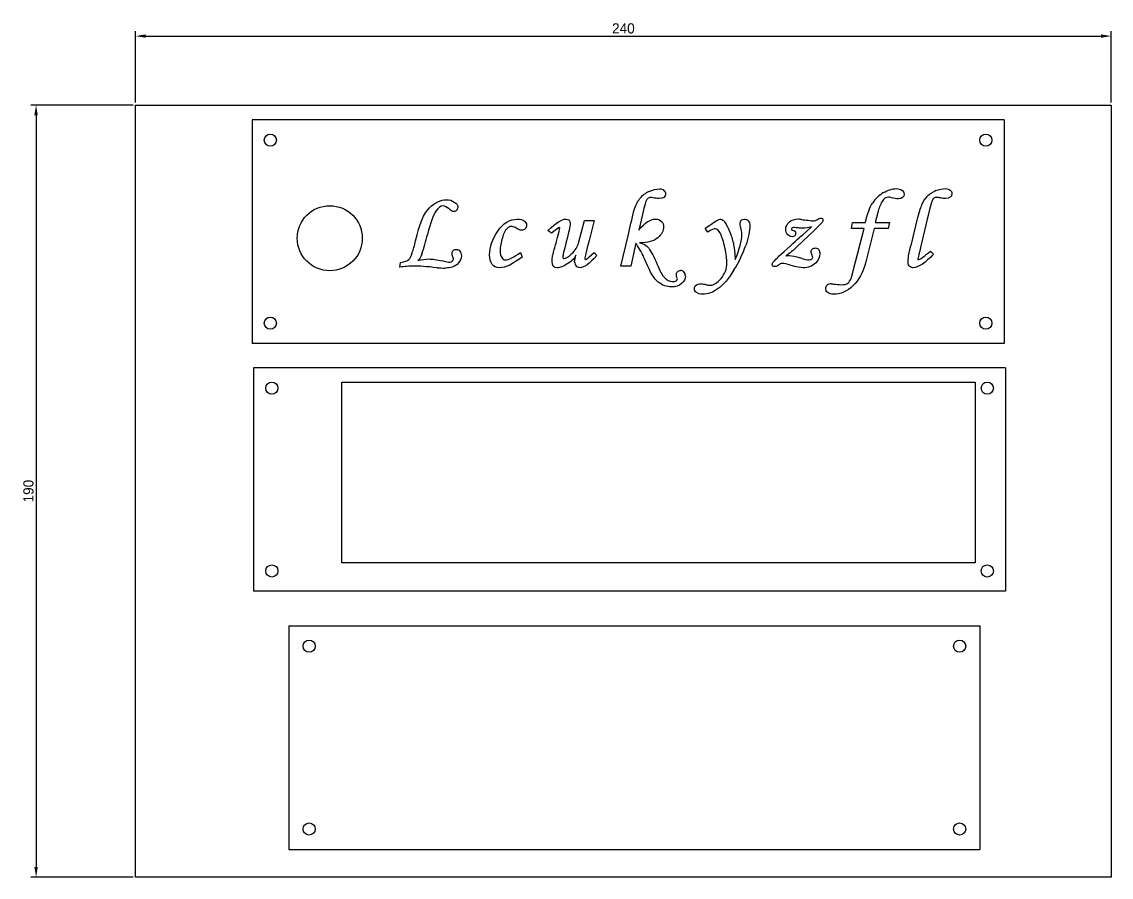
# Model space of a CAD drawing. Header units: millimetres. Extents: x 34 to 5984, y -3597 to 314.
# Drawn here: x 5356.3 to 5624.3, y -359.2 to -148.7 of the extents above; entities that cross this region are included whole.
import ezdxf

# ---------------------------------------------------------------- set-up
doc = ezdxf.new("R2010")
doc.units = ezdxf.units.MM
doc.dimstyles.new('ISO-25', dxfattribs={"dimtxt": 2.5, "dimasz": 2.5, "dimexe": 1.25, "dimexo": 0.625, "dimtad": 1, "dimdsep": 46, "dimtxsty": 'Standard', "dimcen": 2.5, "dimadec": 0, "dimazin": 0, "dimtfac": 1, "dimtmove": 0, "dimatfit": 3, "dimfxl": 1, "dimarcsym": 0})

# ---------------------------------------------------------------- blocks, each defined once
blk = doc.blocks.new('*D182')
at = {"color": 0, "lineweight": -2, "transparency": 16777216}
for p, q in [((5384.29, -168.59), (5384.29, -150.99)), ((5386.79, -152.24), (5621.79, -152.24)), ((5624.29, -168.59), (5624.29, -150.99))]:
    blk.add_line(p, q, dxfattribs=at)
at = {"color": 0, "transparency": 16777216}
for points in [[(5386.79, -151.82), (5386.79, -152.65), (5384.29, -152.24)], [(5621.79, -151.82), (5621.79, -152.65), (5624.29, -152.24)]]:
    blk.add_solid(points, dxfattribs=at)
at = {"layer": 'Defpoints', "color": 0, "transparency": 16777216}
for p in [(5624.29, -152.24), (5384.29, -169.21), (5624.29, -169.21)]:
    blk.add_point(p, dxfattribs=at)
at = {"color": 0, "transparency": 16777216, "insert": (5504.29, -150.36), "char_height": 2.5, "attachment_point": 5}
blk.add_mtext('240', dxfattribs=at)
blk = doc.blocks.new('*D183')
at = {"color": 0, "lineweight": -2, "transparency": 16777216}
for p, q in [((5383.67, -169.21), (5358.57, -169.21)), ((5359.82, -171.71), (5359.82, -356.71)), ((5383.67, -359.21), (5358.57, -359.21))]:
    blk.add_line(p, q, dxfattribs=at)
at = {"color": 0, "transparency": 16777216}
for points in [[(5359.4, -171.71), (5360.24, -171.71), (5359.82, -169.21)], [(5359.4, -356.71), (5360.24, -356.71), (5359.82, -359.21)]]:
    blk.add_solid(points, dxfattribs=at)
at = {"layer": 'Defpoints', "color": 0, "transparency": 16777216}
for p in [(5384.29, -169.21), (5359.82, -359.21), (5384.29, -359.21)]:
    blk.add_point(p, dxfattribs=at)
at = {"color": 0, "transparency": 16777216, "insert": (5357.95, -264.21), "char_height": 2.5, "attachment_point": 5, "rotation": 90}
blk.add_mtext('190', dxfattribs=at)

msp = doc.modelspace()

# ---------------------------------------------------------------- linework, layer by layer
at = {"color": 4}
for p, q in [((5384.292, -169.213), (5624.292, -169.213)), ((5384.292, -359.213), (5384.292, -169.213)), ((5624.292, -169.213), (5624.292, -359.213)), ((5624.292, -359.213), (5384.292, -359.213))]:
    msp.add_line(p, q, dxfattribs=at)
for p, q in [((5597.941, -172.868), (5412.941, -172.868)), ((5412.941, -172.868), (5412.941, -227.868)), ((5597.941, -172.868), (5597.941, -227.868)), ((5597.941, -227.868), (5412.941, -227.868)), ((5598.31, -233.858), (5413.31, -233.858)), ((5413.31, -233.858), (5413.31, -288.858)), ((5598.31, -233.858), (5598.31, -288.858)), ((5598.31, -288.858), (5413.31, -288.858)), ((5422.007, -297.352), (5592.007, -297.352)), ((5422.007, -297.352), (5422.007, -352.352)), ((5592.007, -297.352), (5592.007, -352.352)), ((5422.007, -352.352), (5592.007, -352.352))]:
    msp.add_line(p, q)
at = {"color": 242, "true_color": 0xcd2027}
for p, q in [((5435.06, -237.408), (5590.81, -237.408)), ((5435.06, -281.858), (5435.06, -237.408)), ((5590.81, -237.408), (5590.81, -281.858)), ((5590.81, -281.858), (5435.06, -281.858))]:
    msp.add_line(p, q, dxfattribs=at)
at = {"color": 1, "lineweight": 25}
for points in [[(5507.317, -203.195), (5506.136, -208.824), (5503.704, -208.824), (5505.441, -201.388, -0.0031204), (5506.9, -195.203)], [(5574.449, -206.322, -0.0108159), (5575.144, -203.404), (5576.534, -197.566)], [(5531.779, -206.531, 0.0498004), (5531.501, -203.612, 0.038632), (5530.668, -200.763, 0.0472897), (5529.556, -198.539)], [(5548.458, -201.11), (5550.543, -199.164, -0.0784466), (5548.389, -199.512)], [(5577.924, -206.67, 0.0230032), (5579.8, -205.141), (5580.565, -205.905)], [(5519.548, -211.326, 0.1653257), (5519.201, -210.284, 0.2044553), (5518.367, -209.936)]]:
    msp.add_lwpolyline(points, format="xyb", dxfattribs=at)
for points in [[(5566.874, -195.62), (5566.249, -198.122), (5569.723, -198.122), (5569.446, -199.581), (5565.971, -199.581), (5563.955, -207.782)], [(5493.279, -203.195), (5494.739, -197.636), (5497.102, -197.636), (5495.851, -202.5)], [(5508.985, -196.107), (5508.082, -199.998)], [(5553.184, -198.122), (5551.168, -200.137), (5547.068, -204.029)], [(5560.828, -210.006), (5563.538, -199.581), (5560.411, -199.581), (5560.62, -198.122), (5563.816, -198.122)], [(5579.036, -197.288), (5577.715, -202.848)], [(5486.608, -200.763), (5485.705, -200.068)], [(5525.038, -200.485), (5524.413, -199.512), (5525.525, -198.747)], [(5478.964, -205.488), (5479.381, -206.6)], [(5497.102, -205.488), (5497.797, -206.253)], [(5449.289, -209.102), (5449.498, -207.921)]]:
    msp.add_lwpolyline(points, dxfattribs=at)
at = {"color": 1}
for centre, radius in [((5417.441, -177.868), 1.5), ((5593.441, -177.868), 1.5), ((5432.062, -201.98), 8), ((5417.441, -222.868), 1.5), ((5593.441, -222.868), 1.5), ((5417.81, -238.858), 1.5), ((5593.81, -238.858), 1.5), ((5417.81, -283.858), 1.5), ((5593.81, -283.858), 1.5), ((5427.007, -302.352), 1.5), ((5587.007, -302.352), 1.5), ((5427.007, -347.352), 1.5), ((5587.007, -347.352), 1.5)]:
    msp.add_circle(centre, radius, dxfattribs=at)
at = {"color": 1, "lineweight": 25}
for centre, radius, start, end in [((5583.652, -196.221), 6.441, 112.47388, 134.90625), ((5513.337, -196.331), 6.469, 115.19192, 141.27573), ((5572.474, -197.844), 8.244, 120.70659, 146.19711), ((5555.694, -143.464), 54.424, 261.99018, 263.75979), ((5546.224, -208.445), 9.072, 82.89369, 90.37338), ((5381.871, -182.463), 76.518, 342.16012, 345.94913), ((4991.856, -69.602), 513.544, 344.56807, 344.92169), ((5502.353, -191.998), 34.153, 328.59012, 339.87123), ((5494.013, -207.792), 1.707, 179.6598, 217.21011), ((5460.355, -183.789), 25.522, 265.74873, 270.43296), ((5555.467, -214.909), 1.707, 89.65992, 127.21007)]:
    msp.add_arc(centre, radius, start, end, dxfattribs=at)
for points in [[(5510.584, -190.478), (5511.487, -190.061), (5512.39, -189.852), (5513.155, -189.852)], [(5510.584, -190.478), (5511.487, -190.061), (5512.39, -189.852), (5513.155, -189.852)], [(5513.155, -189.852), (5513.641, -189.852), (5513.989, -189.922), (5514.267, -190.2)], [(5513.155, -189.852), (5513.641, -189.852), (5513.989, -189.922), (5514.267, -190.2)], [(5514.267, -190.2), (5514.545, -190.408), (5514.684, -190.686), (5514.684, -191.103)], [(5514.267, -190.2), (5514.545, -190.408), (5514.684, -190.686), (5514.684, -191.103)], [(5568.264, -190.756), (5569.376, -190.13), (5570.418, -189.783), (5571.461, -189.783)], [(5568.264, -190.756), (5569.376, -190.13), (5570.418, -189.783), (5571.461, -189.783)], [(5571.461, -189.783), (5572.017, -189.783), (5572.434, -189.922), (5572.781, -190.13)], [(5571.461, -189.783), (5572.017, -189.783), (5572.434, -189.922), (5572.781, -190.13)], [(5572.781, -190.13), (5573.129, -190.408), (5573.337, -190.686), (5573.337, -191.103)], [(5572.781, -190.13), (5573.129, -190.408), (5573.337, -190.686), (5573.337, -191.103)], [(5581.19, -190.269), (5581.955, -189.991), (5582.719, -189.783), (5583.553, -189.783)], [(5581.19, -190.269), (5581.955, -189.991), (5582.719, -189.783), (5583.553, -189.783)], [(5583.553, -189.783), (5584.039, -189.783), (5584.387, -189.922), (5584.665, -190.13)], [(5583.553, -189.783), (5584.039, -189.783), (5584.387, -189.922), (5584.665, -190.13)], [(5584.665, -190.13), (5584.943, -190.339), (5585.082, -190.617), (5585.082, -190.964)], [(5584.665, -190.13), (5584.943, -190.339), (5585.082, -190.617), (5585.082, -190.964)], [(5456.586, -194.508), (5457.976, -193.188), (5459.366, -192.493), (5460.756, -192.493)], [(5456.586, -194.508), (5457.976, -193.188), (5459.366, -192.493), (5460.756, -192.493)], [(5460.756, -192.493), (5461.52, -192.493), (5462.146, -192.701), (5462.702, -193.118)], [(5460.756, -192.493), (5461.52, -192.493), (5462.146, -192.701), (5462.702, -193.118)], [(5506.9, -195.203), (5507.248, -194.022), (5507.734, -193.049), (5508.29, -192.284)], [(5506.9, -195.203), (5507.248, -194.022), (5507.734, -193.049), (5508.29, -192.284)], [(5510.236, -192.284), (5509.958, -192.493), (5509.819, -192.91), (5509.611, -193.605)], [(5510.236, -192.284), (5509.958, -192.493), (5509.819, -192.91), (5509.611, -193.605)], [(5511.07, -191.937), (5510.723, -191.937), (5510.445, -192.006), (5510.236, -192.284)], [(5511.07, -191.937), (5510.723, -191.937), (5510.445, -192.006), (5510.236, -192.284)], [(5511.557, -192.006), (5511.348, -191.937), (5511.209, -191.937), (5511.07, -191.937)], [(5511.557, -192.006), (5511.348, -191.937), (5511.209, -191.937), (5511.07, -191.937)], [(5513.085, -192.215), (5512.599, -192.215), (5512.112, -192.145), (5511.557, -192.006)], [(5513.085, -192.215), (5512.599, -192.215), (5512.112, -192.145), (5511.557, -192.006)], [(5514.684, -191.103), (5514.684, -191.798), (5514.128, -192.215), (5513.085, -192.215)], [(5514.684, -191.103), (5514.684, -191.798), (5514.128, -192.215), (5513.085, -192.215)], [(5569.515, -191.867), (5568.89, -191.867), (5568.334, -192.215), (5567.917, -192.979)], [(5569.515, -191.867), (5568.89, -191.867), (5568.334, -192.215), (5567.917, -192.979)], [(5570.279, -192.006), (5570.001, -191.937), (5569.723, -191.867), (5569.515, -191.867)], [(5570.279, -192.006), (5570.001, -191.937), (5569.723, -191.867), (5569.515, -191.867)], [(5571.947, -192.284), (5571.461, -192.284), (5570.905, -192.145), (5570.279, -192.006)], [(5571.947, -192.284), (5571.461, -192.284), (5570.905, -192.145), (5570.279, -192.006)], [(5573.337, -191.103), (5573.337, -191.867), (5572.851, -192.284), (5571.947, -192.284)], [(5573.337, -191.103), (5573.337, -191.867), (5572.851, -192.284), (5571.947, -192.284)], [(5577.715, -193.744), (5578.063, -192.979), (5578.48, -192.284), (5579.105, -191.659)], [(5577.715, -193.744), (5578.063, -192.979), (5578.48, -192.284), (5579.105, -191.659)], [(5580.217, -192.771), (5580.009, -193.327), (5579.592, -194.856), (5579.036, -197.288)], [(5580.217, -192.771), (5580.009, -193.327), (5579.592, -194.856), (5579.036, -197.288)], [(5581.329, -191.937), (5580.773, -191.937), (5580.426, -192.215), (5580.217, -192.771)], [(5581.329, -191.937), (5580.773, -191.937), (5580.426, -192.215), (5580.217, -192.771)], [(5582.371, -192.076), (5581.955, -192.006), (5581.607, -191.937), (5581.329, -191.937)], [(5582.371, -192.076), (5581.955, -192.006), (5581.607, -191.937), (5581.329, -191.937)], [(5583.553, -192.215), (5583.205, -192.215), (5582.788, -192.145), (5582.371, -192.076)], [(5583.553, -192.215), (5583.205, -192.215), (5582.788, -192.145), (5582.371, -192.076)], [(5585.082, -190.964), (5585.082, -191.798), (5584.526, -192.215), (5583.553, -192.215)], [(5585.082, -190.964), (5585.082, -191.798), (5584.526, -192.215), (5583.553, -192.215)], [(5453.181, -202.639), (5454.085, -198.539), (5455.196, -195.829), (5456.586, -194.508)], [(5453.181, -202.639), (5454.085, -198.539), (5455.196, -195.829), (5456.586, -194.508)], [(5458.185, -195.342), (5457.559, -196.246), (5456.864, -198.122), (5456.1, -201.041)], [(5458.185, -195.342), (5457.559, -196.246), (5456.864, -198.122), (5456.1, -201.041)], [(5459.922, -194.022), (5459.366, -194.022), (5458.81, -194.439), (5458.185, -195.342)], [(5459.922, -194.022), (5459.366, -194.022), (5458.81, -194.439), (5458.185, -195.342)], [(5461.451, -194.786), (5460.825, -194.3), (5460.339, -194.022), (5459.922, -194.022)], [(5461.451, -194.786), (5460.825, -194.3), (5460.339, -194.022), (5459.922, -194.022)], [(5462.632, -195.412), (5462.215, -195.412), (5461.868, -195.203), (5461.451, -194.786)], [(5462.632, -195.412), (5462.215, -195.412), (5461.868, -195.203), (5461.451, -194.786)], [(5463.327, -195.064), (5463.119, -195.273), (5462.91, -195.412), (5462.632, -195.412)], [(5463.327, -195.064), (5463.119, -195.273), (5462.91, -195.412), (5462.632, -195.412)], [(5462.702, -193.118), (5463.327, -193.466), (5463.605, -193.883), (5463.605, -194.369)], [(5462.702, -193.118), (5463.327, -193.466), (5463.605, -193.883), (5463.605, -194.369)], [(5463.605, -194.369), (5463.605, -194.578), (5463.466, -194.786), (5463.327, -195.064)], [(5463.605, -194.369), (5463.605, -194.578), (5463.466, -194.786), (5463.327, -195.064)], [(5509.611, -193.605), (5509.402, -194.23), (5509.194, -195.064), (5508.985, -196.107)], [(5509.611, -193.605), (5509.402, -194.23), (5509.194, -195.064), (5508.985, -196.107)], [(5563.816, -198.122), (5564.303, -195.968), (5564.928, -194.369), (5565.623, -193.257)], [(5563.816, -198.122), (5564.303, -195.968), (5564.928, -194.369), (5565.623, -193.257)], [(5567.917, -192.979), (5567.43, -193.744), (5567.152, -194.647), (5566.874, -195.62)], [(5567.917, -192.979), (5567.43, -193.744), (5567.152, -194.647), (5566.874, -195.62)], [(5576.534, -197.566), (5577.02, -195.759), (5577.368, -194.508), (5577.715, -193.744)], [(5576.534, -197.566), (5577.02, -195.759), (5577.368, -194.508), (5577.715, -193.744)], [(5473.404, -200.207), (5474.724, -198.261), (5476.323, -197.288), (5478.199, -197.288)], [(5473.404, -200.207), (5474.724, -198.261), (5476.323, -197.288), (5478.199, -197.288)], [(5478.199, -197.288), (5478.894, -197.288), (5479.45, -197.427), (5479.867, -197.705)], [(5478.199, -197.288), (5478.894, -197.288), (5479.45, -197.427), (5479.867, -197.705)], [(5479.867, -197.705), (5480.284, -197.983), (5480.492, -198.33), (5480.492, -198.747)], [(5479.867, -197.705), (5480.284, -197.983), (5480.492, -198.33), (5480.492, -198.747)], [(5485.705, -200.068), (5487.72, -198.191), (5489.179, -197.288), (5490.152, -197.288)], [(5485.705, -200.068), (5487.72, -198.191), (5489.179, -197.288), (5490.152, -197.288)], [(5490.152, -197.288), (5490.847, -197.288), (5491.195, -197.636), (5491.195, -198.4)], [(5490.152, -197.288), (5490.847, -197.288), (5491.195, -197.636), (5491.195, -198.4)], [(5508.082, -199.998), (5509.472, -198.191), (5510.862, -197.288), (5512.251, -197.288)], [(5508.082, -199.998), (5509.472, -198.191), (5510.862, -197.288), (5512.251, -197.288)], [(5512.251, -197.288), (5512.807, -197.288), (5513.294, -197.427), (5513.641, -197.844)], [(5512.251, -197.288), (5512.807, -197.288), (5513.294, -197.427), (5513.641, -197.844)], [(5513.641, -197.844), (5513.989, -198.191), (5514.197, -198.678), (5514.197, -199.234)], [(5513.641, -197.844), (5513.989, -198.191), (5514.197, -198.678), (5514.197, -199.234)], [(5525.525, -198.747), (5526.915, -197.774), (5527.888, -197.288), (5528.235, -197.288)], [(5525.525, -198.747), (5526.915, -197.774), (5527.888, -197.288), (5528.235, -197.288)], [(5528.235, -197.288), (5528.444, -197.288), (5528.652, -197.358), (5528.791, -197.497)], [(5528.235, -197.288), (5528.444, -197.288), (5528.652, -197.358), (5528.791, -197.497)], [(5528.791, -197.497), (5528.861, -197.566), (5529.139, -197.913), (5529.556, -198.539)], [(5528.791, -197.497), (5528.861, -197.566), (5529.139, -197.913), (5529.556, -198.539)], [(5533.03, -198.4), (5533.03, -197.636), (5533.378, -197.288), (5534.073, -197.288)], [(5533.03, -198.4), (5533.03, -197.636), (5533.378, -197.288), (5534.073, -197.288)], [(5534.073, -197.288), (5534.49, -197.288), (5534.837, -197.427), (5535.046, -197.705)], [(5534.073, -197.288), (5534.49, -197.288), (5534.837, -197.427), (5535.046, -197.705)], [(5535.046, -197.705), (5535.254, -197.983), (5535.393, -198.4), (5535.393, -198.886)], [(5535.046, -197.705), (5535.254, -197.983), (5535.393, -198.4), (5535.393, -198.886)], [(5544.219, -199.79), (5544.219, -199.095), (5544.566, -198.469), (5545.122, -197.983)], [(5544.219, -199.79), (5544.219, -199.095), (5544.566, -198.469), (5545.122, -197.983)], [(5545.122, -197.983), (5545.748, -197.497), (5546.443, -197.219), (5547.277, -197.219)], [(5545.122, -197.983), (5545.748, -197.497), (5546.443, -197.219), (5547.277, -197.219)], [(5547.277, -197.219), (5547.555, -197.219), (5547.833, -197.288), (5548.111, -197.358)], [(5547.277, -197.219), (5547.555, -197.219), (5547.833, -197.288), (5548.111, -197.358)], [(5549.779, -197.566), (5550.404, -197.636), (5550.821, -197.705), (5550.96, -197.705)], [(5549.779, -197.566), (5550.404, -197.636), (5550.821, -197.705), (5550.96, -197.705)], [(5550.96, -197.705), (5551.377, -197.705), (5551.724, -197.566), (5552.141, -197.288)], [(5550.96, -197.705), (5551.377, -197.705), (5551.724, -197.566), (5552.141, -197.288)], [(5552.141, -197.288), (5552.28, -197.149), (5552.489, -197.08), (5552.767, -197.01)], [(5552.141, -197.288), (5552.28, -197.149), (5552.489, -197.08), (5552.767, -197.01)], [(5552.767, -197.01), (5553.184, -197.01), (5553.392, -197.149), (5553.392, -197.566)], [(5552.767, -197.01), (5553.184, -197.01), (5553.392, -197.149), (5553.392, -197.566)], [(5553.392, -197.566), (5553.392, -197.705), (5553.323, -197.844), (5553.184, -198.122)], [(5553.392, -197.566), (5553.392, -197.705), (5553.323, -197.844), (5553.184, -198.122)], [(5471.389, -206.044), (5471.389, -204.168), (5472.014, -202.222), (5473.404, -200.207)], [(5471.389, -206.044), (5471.389, -204.168), (5472.014, -202.222), (5473.404, -200.207)], [(5475.628, -199.651), (5475.211, -200.068), (5474.794, -200.763), (5474.516, -201.875)], [(5475.628, -199.651), (5475.211, -200.068), (5474.794, -200.763), (5474.516, -201.875)], [(5476.74, -199.095), (5476.392, -199.095), (5475.975, -199.303), (5475.628, -199.651)], [(5476.74, -199.095), (5476.392, -199.095), (5475.975, -199.303), (5475.628, -199.651)], [(5477.713, -199.373), (5477.365, -199.234), (5477.018, -199.095), (5476.74, -199.095)], [(5477.713, -199.373), (5477.365, -199.234), (5477.018, -199.095), (5476.74, -199.095)], [(5479.242, -199.998), (5478.825, -199.998), (5478.338, -199.79), (5477.713, -199.373)], [(5479.242, -199.998), (5478.825, -199.998), (5478.338, -199.79), (5477.713, -199.373)], [(5480.145, -199.651), (5479.937, -199.859), (5479.589, -199.998), (5479.242, -199.998)], [(5480.145, -199.651), (5479.937, -199.859), (5479.589, -199.998), (5479.242, -199.998)], [(5480.492, -198.747), (5480.492, -199.095), (5480.353, -199.442), (5480.145, -199.651)], [(5480.492, -198.747), (5480.492, -199.095), (5480.353, -199.442), (5480.145, -199.651)], [(5488.623, -199.373), (5488.345, -199.373), (5487.65, -199.859), (5486.608, -200.763)], [(5488.623, -199.373), (5488.345, -199.373), (5487.65, -199.859), (5486.608, -200.763)], [(5487.72, -203.195), (5488.345, -201.11), (5488.623, -199.859), (5488.623, -199.442)], [(5487.72, -203.195), (5488.345, -201.11), (5488.623, -199.859), (5488.623, -199.442)], [(5488.623, -199.442), (5488.623, -199.373), (5488.623, -199.373), (5488.623, -199.373)], [(5488.623, -199.442), (5488.623, -199.373), (5488.623, -199.373), (5488.623, -199.373)], [(5491.195, -198.4), (5491.195, -199.025), (5490.847, -200.554), (5490.222, -202.848)], [(5491.195, -198.4), (5491.195, -199.025), (5490.847, -200.554), (5490.222, -202.848)], [(5514.197, -199.234), (5514.197, -200.207), (5513.711, -201.041), (5512.738, -201.875)], [(5514.197, -199.234), (5514.197, -200.207), (5513.711, -201.041), (5512.738, -201.875)], [(5526.915, -199.651), (5526.567, -199.651), (5525.942, -199.929), (5525.038, -200.485)], [(5526.915, -199.651), (5526.567, -199.651), (5525.942, -199.929), (5525.038, -200.485)], [(5528.166, -200.832), (5527.679, -199.998), (5527.262, -199.651), (5526.915, -199.651)], [(5528.166, -200.832), (5527.679, -199.998), (5527.262, -199.651), (5526.915, -199.651)], [(5529.278, -204.376), (5528.93, -202.848), (5528.583, -201.666), (5528.166, -200.832)], [(5529.278, -204.376), (5528.93, -202.848), (5528.583, -201.666), (5528.166, -200.832)], [(5533.239, -199.79), (5533.1, -199.234), (5533.03, -198.817), (5533.03, -198.4)], [(5533.239, -199.79), (5533.1, -199.234), (5533.03, -198.817), (5533.03, -198.4)], [(5533.447, -201.041), (5533.447, -200.693), (5533.378, -200.276), (5533.239, -199.79)], [(5533.447, -201.041), (5533.447, -200.693), (5533.378, -200.276), (5533.239, -199.79)], [(5535.393, -198.886), (5535.393, -200.207), (5535.046, -201.805), (5534.42, -203.751)], [(5535.393, -198.886), (5535.393, -200.207), (5535.046, -201.805), (5534.42, -203.751)], [(5544.705, -201.11), (5544.427, -200.763), (5544.219, -200.276), (5544.219, -199.79)], [(5544.705, -201.11), (5544.427, -200.763), (5544.219, -200.276), (5544.219, -199.79)], [(5546.165, -199.373), (5545.817, -199.373), (5545.609, -199.442), (5545.609, -199.72)], [(5546.165, -199.373), (5545.817, -199.373), (5545.609, -199.442), (5545.609, -199.72)], [(5545.609, -199.72), (5545.609, -199.859), (5545.678, -199.998), (5545.887, -199.998)], [(5545.609, -199.72), (5545.609, -199.859), (5545.678, -199.998), (5545.887, -199.998)], [(5545.887, -199.998), (5546.443, -200.068), (5546.651, -200.276), (5546.651, -200.763)], [(5545.887, -199.998), (5546.443, -200.068), (5546.651, -200.276), (5546.651, -200.763)], [(5546.651, -200.763), (5546.651, -200.971), (5546.582, -201.18), (5546.443, -201.388)], [(5546.651, -200.763), (5546.651, -200.971), (5546.582, -201.18), (5546.443, -201.388)], [(5548.389, -199.512), (5548.041, -199.512), (5547.694, -199.512), (5547.346, -199.442)], [(5548.389, -199.512), (5548.041, -199.512), (5547.694, -199.512), (5547.346, -199.442)], [(5452.347, -205.558), (5452.625, -204.793), (5452.903, -203.751), (5453.181, -202.639)], [(5452.347, -205.558), (5452.625, -204.793), (5452.903, -203.751), (5453.181, -202.639)], [(5474.516, -201.875), (5474.168, -202.987), (5473.96, -204.029), (5473.96, -205.071)], [(5474.516, -201.875), (5474.168, -202.987), (5473.96, -204.029), (5473.96, -205.071)], [(5490.222, -202.848), (5489.666, -205.071), (5489.388, -206.322), (5489.388, -206.531)], [(5490.222, -202.848), (5489.666, -205.071), (5489.388, -206.322), (5489.388, -206.531)], [(5491.612, -205.766), (5492.446, -205.002), (5493.001, -204.099), (5493.279, -203.195)], [(5491.612, -205.766), (5492.446, -205.002), (5493.001, -204.099), (5493.279, -203.195)], [(5495.851, -202.5), (5495.156, -205.21), (5494.808, -206.67), (5494.808, -206.948)], [(5495.851, -202.5), (5495.156, -205.21), (5494.808, -206.67), (5494.808, -206.948)], [(5508.29, -204.654), (5507.943, -204.099), (5507.665, -203.612), (5507.317, -203.195)], [(5508.29, -204.654), (5507.943, -204.099), (5507.665, -203.612), (5507.317, -203.195)], [(5512.738, -201.875), (5511.765, -202.709), (5510.236, -203.126), (5508.29, -203.126)], [(5512.738, -201.875), (5511.765, -202.709), (5510.236, -203.126), (5508.29, -203.126)], [(5508.29, -203.126), (5509.124, -203.195), (5509.889, -203.612), (5510.514, -204.446)], [(5508.29, -203.126), (5509.124, -203.195), (5509.889, -203.612), (5510.514, -204.446)], [(5531.779, -207.226), (5532.891, -204.654), (5533.447, -202.57), (5533.447, -201.041)], [(5531.779, -207.226), (5532.891, -204.654), (5533.447, -202.57), (5533.447, -201.041)], [(5544.566, -204.585), (5546.582, -202.709), (5547.902, -201.527), (5548.458, -201.11)], [(5544.566, -204.585), (5546.582, -202.709), (5547.902, -201.527), (5548.458, -201.11)], [(5545.817, -201.597), (5545.4, -201.597), (5545.053, -201.458), (5544.705, -201.11)], [(5545.817, -201.597), (5545.4, -201.597), (5545.053, -201.458), (5544.705, -201.11)], [(5546.443, -201.388), (5546.234, -201.527), (5546.026, -201.597), (5545.817, -201.597)], [(5546.443, -201.388), (5546.234, -201.527), (5546.026, -201.597), (5545.817, -201.597)], [(5577.715, -202.848), (5577.09, -205.627), (5576.742, -207.017), (5576.742, -207.087)], [(5577.715, -202.848), (5577.09, -205.627), (5576.742, -207.017), (5576.742, -207.087)], [(5451.513, -207.226), (5451.791, -206.948), (5452.139, -206.392), (5452.347, -205.558)], [(5451.513, -207.226), (5451.791, -206.948), (5452.139, -206.392), (5452.347, -205.558)], [(5454.71, -205.905), (5454.432, -206.809), (5454.085, -207.295), (5453.737, -207.434)], [(5454.71, -205.905), (5454.432, -206.809), (5454.085, -207.295), (5453.737, -207.434)], [(5462.146, -205.697), (5462.146, -205.349), (5462.285, -205.071), (5462.493, -204.932)], [(5462.146, -205.697), (5462.146, -205.349), (5462.285, -205.071), (5462.493, -204.932)], [(5462.354, -206.531), (5462.215, -206.183), (5462.146, -205.905), (5462.146, -205.697)], [(5462.354, -206.531), (5462.215, -206.183), (5462.146, -205.905), (5462.146, -205.697)], [(5462.493, -204.932), (5462.771, -204.793), (5462.98, -204.724), (5463.188, -204.724)], [(5462.493, -204.932), (5462.771, -204.793), (5462.98, -204.724), (5463.188, -204.724)], [(5463.188, -204.724), (5463.536, -204.724), (5463.883, -204.863), (5464.092, -205.141)], [(5463.188, -204.724), (5463.536, -204.724), (5463.883, -204.863), (5464.092, -205.141)], [(5464.439, -206.322), (5464.439, -207.087), (5464.092, -207.851), (5463.397, -208.407)], [(5464.439, -206.322), (5464.439, -207.087), (5464.092, -207.851), (5463.397, -208.407)], [(5464.092, -205.141), (5464.3, -205.488), (5464.439, -205.836), (5464.439, -206.322)], [(5464.092, -205.141), (5464.3, -205.488), (5464.439, -205.836), (5464.439, -206.322)], [(5472.014, -208.407), (5471.597, -207.851), (5471.389, -207.087), (5471.389, -206.044)], [(5472.014, -208.407), (5471.597, -207.851), (5471.389, -207.087), (5471.389, -206.044)], [(5473.96, -205.071), (5473.96, -205.836), (5474.099, -206.392), (5474.377, -206.739)], [(5473.96, -205.071), (5473.96, -205.836), (5474.099, -206.392), (5474.377, -206.739)], [(5475.211, -207.295), (5476.114, -207.295), (5477.365, -206.67), (5478.964, -205.488)], [(5475.211, -207.295), (5476.114, -207.295), (5477.365, -206.67), (5478.964, -205.488)], [(5486.747, -207.712), (5486.747, -207.226), (5486.816, -206.739), (5486.886, -206.253)], [(5486.747, -207.712), (5486.747, -207.226), (5486.816, -206.739), (5486.886, -206.253)], [(5489.666, -206.948), (5490.152, -206.948), (5490.778, -206.6), (5491.612, -205.766)], [(5489.666, -206.948), (5490.152, -206.948), (5490.778, -206.6), (5491.612, -205.766)], [(5492.585, -206.183), (5492.307, -206.878), (5491.681, -207.573), (5490.639, -208.199)], [(5492.585, -206.183), (5492.307, -206.878), (5491.681, -207.573), (5490.639, -208.199)], [(5492.307, -207.782), (5492.307, -207.226), (5492.446, -206.739), (5492.585, -206.183)], [(5492.307, -207.782), (5492.307, -207.226), (5492.446, -206.739), (5492.585, -206.183)], [(5497.797, -206.253), (5495.92, -208.268), (5494.53, -209.241), (5493.627, -209.241)], [(5497.797, -206.253), (5495.92, -208.268), (5494.53, -209.241), (5493.627, -209.241)], [(5495.295, -207.087), (5495.503, -206.948), (5496.059, -206.392), (5497.102, -205.488)], [(5495.295, -207.087), (5495.503, -206.948), (5496.059, -206.392), (5497.102, -205.488)], [(5509.819, -207.782), (5509.124, -206.253), (5508.638, -205.21), (5508.29, -204.654)], [(5509.819, -207.782), (5509.124, -206.253), (5508.638, -205.21), (5508.29, -204.654)], [(5510.514, -204.446), (5511.14, -205.28), (5511.835, -206.6), (5512.599, -208.407)], [(5510.514, -204.446), (5511.14, -205.28), (5511.835, -206.6), (5512.599, -208.407)], [(5529.764, -208.06), (5529.764, -207.156), (5529.556, -205.905), (5529.278, -204.376)], [(5529.764, -208.06), (5529.764, -207.156), (5529.556, -205.905), (5529.278, -204.376)], [(5541.231, -207.782), (5541.37, -207.504), (5542.482, -206.461), (5544.566, -204.585)], [(5541.231, -207.782), (5541.37, -207.504), (5542.482, -206.461), (5544.566, -204.585)], [(5547.068, -204.029), (5545.678, -205.349), (5544.705, -206.114), (5544.219, -206.322)], [(5547.068, -204.029), (5545.678, -205.349), (5544.705, -206.114), (5544.219, -206.322)], [(5544.219, -206.322), (5544.497, -206.253), (5544.844, -206.253), (5545.122, -206.253)], [(5544.219, -206.322), (5544.497, -206.253), (5544.844, -206.253), (5545.122, -206.253)], [(5545.122, -206.253), (5545.748, -206.253), (5546.651, -206.461), (5547.833, -206.809)], [(5545.122, -206.253), (5545.748, -206.253), (5546.651, -206.461), (5547.833, -206.809)], [(5550.473, -205.349), (5550.473, -205.002), (5550.612, -204.793), (5550.821, -204.585)], [(5550.473, -205.349), (5550.473, -205.002), (5550.612, -204.793), (5550.821, -204.585)], [(5550.751, -206.183), (5550.612, -205.836), (5550.473, -205.558), (5550.473, -205.349)], [(5550.751, -206.183), (5550.612, -205.836), (5550.473, -205.558), (5550.473, -205.349)], [(5550.89, -206.739), (5550.89, -206.6), (5550.821, -206.392), (5550.751, -206.183)], [(5550.89, -206.739), (5550.89, -206.6), (5550.821, -206.392), (5550.751, -206.183)], [(5550.821, -204.585), (5551.029, -204.446), (5551.307, -204.376), (5551.585, -204.376)], [(5550.821, -204.585), (5551.029, -204.446), (5551.307, -204.376), (5551.585, -204.376)], [(5552.628, -205.766), (5552.628, -206.6), (5552.28, -207.365), (5551.516, -208.129)], [(5552.628, -205.766), (5552.628, -206.6), (5552.28, -207.365), (5551.516, -208.129)], [(5551.585, -204.376), (5551.933, -204.376), (5552.141, -204.515), (5552.35, -204.793)], [(5551.585, -204.376), (5551.933, -204.376), (5552.141, -204.515), (5552.35, -204.793)], [(5552.35, -204.793), (5552.558, -205.071), (5552.628, -205.419), (5552.628, -205.766)], [(5552.35, -204.793), (5552.558, -205.071), (5552.628, -205.419), (5552.628, -205.766)], [(5574.31, -207.782), (5574.31, -207.434), (5574.38, -206.948), (5574.449, -206.322)], [(5574.31, -207.782), (5574.31, -207.434), (5574.38, -206.948), (5574.449, -206.322)], [(5580.565, -205.905), (5579.661, -206.878), (5578.758, -207.712), (5577.854, -208.338)], [(5580.565, -205.905), (5579.661, -206.878), (5578.758, -207.712), (5577.854, -208.338)], [(5452.973, -208.824), (5451.652, -208.824), (5450.401, -208.963), (5449.289, -209.102)], [(5452.973, -208.824), (5451.652, -208.824), (5450.401, -208.963), (5449.289, -209.102)], [(5449.498, -207.921), (5450.54, -207.712), (5451.235, -207.504), (5451.513, -207.226)], [(5449.498, -207.921), (5450.54, -207.712), (5451.235, -207.504), (5451.513, -207.226)], [(5458.463, -209.241), (5455.891, -208.963), (5454.015, -208.824), (5452.973, -208.824)], [(5458.463, -209.241), (5455.891, -208.963), (5454.015, -208.824), (5452.973, -208.824)], [(5453.737, -207.434), (5454.779, -207.226), (5455.683, -207.087), (5456.447, -207.087)], [(5453.737, -207.434), (5454.779, -207.226), (5455.683, -207.087), (5456.447, -207.087)], [(5456.447, -207.087), (5457.281, -207.087), (5458.393, -207.226), (5459.853, -207.573)], [(5456.447, -207.087), (5457.281, -207.087), (5458.393, -207.226), (5459.853, -207.573)], [(5459.853, -207.573), (5460.687, -207.782), (5461.242, -207.851), (5461.59, -207.851)], [(5459.853, -207.573), (5460.687, -207.782), (5461.242, -207.851), (5461.59, -207.851)], [(5463.397, -208.407), (5462.771, -209.033), (5461.798, -209.311), (5460.548, -209.311)], [(5463.397, -208.407), (5462.771, -209.033), (5461.798, -209.311), (5460.548, -209.311)], [(5461.59, -207.851), (5461.868, -207.851), (5462.076, -207.782), (5462.215, -207.643)], [(5461.59, -207.851), (5461.868, -207.851), (5462.076, -207.782), (5462.215, -207.643)], [(5462.215, -207.643), (5462.424, -207.434), (5462.493, -207.295), (5462.493, -207.087)], [(5462.215, -207.643), (5462.424, -207.434), (5462.493, -207.295), (5462.493, -207.087)], [(5462.493, -207.087), (5462.493, -206.948), (5462.424, -206.739), (5462.354, -206.531)], [(5462.493, -207.087), (5462.493, -206.948), (5462.424, -206.739), (5462.354, -206.531)], [(5473.821, -209.241), (5473.057, -209.241), (5472.431, -208.963), (5472.014, -208.407)], [(5473.821, -209.241), (5473.057, -209.241), (5472.431, -208.963), (5472.014, -208.407)], [(5479.381, -206.6), (5477.157, -208.338), (5475.35, -209.241), (5473.821, -209.241)], [(5479.381, -206.6), (5477.157, -208.338), (5475.35, -209.241), (5473.821, -209.241)], [(5474.377, -206.739), (5474.585, -207.087), (5474.863, -207.295), (5475.211, -207.295)], [(5474.377, -206.739), (5474.585, -207.087), (5474.863, -207.295), (5475.211, -207.295)], [(5487.998, -209.241), (5487.164, -209.241), (5486.747, -208.755), (5486.747, -207.712)], [(5487.998, -209.241), (5487.164, -209.241), (5486.747, -208.755), (5486.747, -207.712)], [(5490.639, -208.199), (5489.596, -208.894), (5488.693, -209.241), (5487.998, -209.241)], [(5490.639, -208.199), (5489.596, -208.894), (5488.693, -209.241), (5487.998, -209.241)], [(5489.388, -206.531), (5489.388, -206.67), (5489.388, -206.739), (5489.457, -206.878)], [(5489.388, -206.531), (5489.388, -206.67), (5489.388, -206.739), (5489.457, -206.878)], [(5489.457, -206.878), (5489.527, -206.948), (5489.596, -206.948), (5489.666, -206.948)], [(5489.457, -206.878), (5489.527, -206.948), (5489.596, -206.948), (5489.666, -206.948)], [(5493.627, -209.241), (5493.21, -209.241), (5492.932, -209.102), (5492.654, -208.824)], [(5493.627, -209.241), (5493.21, -209.241), (5492.932, -209.102), (5492.654, -208.824)], [(5494.808, -206.948), (5494.808, -207.156), (5494.808, -207.226), (5494.947, -207.226)], [(5494.808, -206.948), (5494.808, -207.156), (5494.808, -207.226), (5494.947, -207.226)], [(5494.947, -207.226), (5495.017, -207.226), (5495.156, -207.156), (5495.295, -207.087)], [(5494.947, -207.226), (5495.017, -207.226), (5495.156, -207.156), (5495.295, -207.087)], [(5512.877, -212.785), (5511.904, -212.021), (5510.862, -210.353), (5509.819, -207.782)], [(5512.877, -212.785), (5511.904, -212.021), (5510.862, -210.353), (5509.819, -207.782)], [(5512.599, -208.407), (5513.224, -209.936), (5513.78, -211.048), (5514.406, -211.673)], [(5512.599, -208.407), (5513.224, -209.936), (5513.78, -211.048), (5514.406, -211.673)], [(5528.305, -211.882), (5529.278, -210.77), (5529.764, -209.519), (5529.764, -208.06)], [(5528.305, -211.882), (5529.278, -210.77), (5529.764, -209.519), (5529.764, -208.06)], [(5531.779, -206.531), (5531.779, -206.878), (5531.779, -207.087), (5531.779, -207.226)], [(5531.779, -206.531), (5531.779, -206.878), (5531.779, -207.087), (5531.779, -207.226)], [(5540.883, -208.477), (5540.883, -208.268), (5541.022, -208.06), (5541.231, -207.782)], [(5540.883, -208.477), (5540.883, -208.268), (5541.022, -208.06), (5541.231, -207.782)], [(5541.648, -208.963), (5541.161, -208.963), (5540.883, -208.824), (5540.883, -208.477)], [(5541.648, -208.963), (5541.161, -208.963), (5540.883, -208.824), (5540.883, -208.477)], [(5542.412, -208.616), (5542.134, -208.824), (5541.926, -208.963), (5541.648, -208.963)], [(5542.412, -208.616), (5542.134, -208.824), (5541.926, -208.963), (5541.648, -208.963)], [(5543.316, -208.199), (5543.038, -208.199), (5542.76, -208.338), (5542.412, -208.616)], [(5543.316, -208.199), (5543.038, -208.199), (5542.76, -208.338), (5542.412, -208.616)], [(5545.539, -208.685), (5544.566, -208.338), (5543.802, -208.199), (5543.316, -208.199)], [(5545.539, -208.685), (5544.566, -208.338), (5543.802, -208.199), (5543.316, -208.199)], [(5548.458, -209.241), (5547.833, -209.241), (5546.86, -209.033), (5545.539, -208.685)], [(5548.458, -209.241), (5547.833, -209.241), (5546.86, -209.033), (5545.539, -208.685)], [(5547.833, -206.809), (5548.736, -207.156), (5549.501, -207.295), (5549.987, -207.295)], [(5547.833, -206.809), (5548.736, -207.156), (5549.501, -207.295), (5549.987, -207.295)], [(5551.516, -208.129), (5550.751, -208.894), (5549.779, -209.241), (5548.458, -209.241)], [(5551.516, -208.129), (5550.751, -208.894), (5549.779, -209.241), (5548.458, -209.241)], [(5549.987, -207.295), (5550.335, -207.295), (5550.543, -207.226), (5550.682, -207.087)], [(5549.987, -207.295), (5550.335, -207.295), (5550.543, -207.226), (5550.682, -207.087)], [(5550.682, -207.087), (5550.821, -206.948), (5550.89, -206.878), (5550.89, -206.739)], [(5550.682, -207.087), (5550.821, -206.948), (5550.89, -206.878), (5550.89, -206.739)], [(5563.955, -207.782), (5563.26, -210.353), (5562.218, -212.368), (5560.759, -213.689)], [(5563.955, -207.782), (5563.26, -210.353), (5562.218, -212.368), (5560.759, -213.689)], [(5574.588, -208.755), (5574.38, -208.477), (5574.31, -208.129), (5574.31, -207.782)], [(5574.588, -208.755), (5574.38, -208.477), (5574.31, -208.129), (5574.31, -207.782)], [(5575.492, -209.241), (5575.144, -209.241), (5574.797, -209.102), (5574.588, -208.755)], [(5575.492, -209.241), (5575.144, -209.241), (5574.797, -209.102), (5574.588, -208.755)], [(5577.854, -208.338), (5576.951, -208.894), (5576.186, -209.241), (5575.492, -209.241)], [(5577.854, -208.338), (5576.951, -208.894), (5576.186, -209.241), (5575.492, -209.241)], [(5576.742, -207.087), (5576.742, -207.226), (5576.742, -207.226), (5576.812, -207.226)], [(5576.742, -207.087), (5576.742, -207.226), (5576.742, -207.226), (5576.812, -207.226)], [(5576.812, -207.226), (5576.951, -207.226), (5577.368, -207.087), (5577.924, -206.67)], [(5576.812, -207.226), (5576.951, -207.226), (5577.368, -207.087), (5577.924, -206.67)], [(5514.406, -211.673), (5514.962, -212.299), (5515.587, -212.646), (5516.352, -212.646)], [(5514.406, -211.673), (5514.962, -212.299), (5515.587, -212.646), (5516.352, -212.646)], [(5517.325, -210.978), (5517.325, -210.7), (5517.394, -210.423), (5517.603, -210.214)], [(5517.325, -210.978), (5517.325, -210.7), (5517.394, -210.423), (5517.603, -210.214)], [(5517.464, -211.604), (5517.394, -211.395), (5517.325, -211.187), (5517.325, -210.978)], [(5517.464, -211.604), (5517.394, -211.395), (5517.325, -211.187), (5517.325, -210.978)], [(5517.603, -211.951), (5517.603, -211.882), (5517.533, -211.743), (5517.464, -211.604)], [(5517.603, -211.951), (5517.603, -211.882), (5517.533, -211.743), (5517.464, -211.604)], [(5517.603, -210.214), (5517.811, -210.006), (5518.089, -209.936), (5518.367, -209.936)], [(5517.603, -210.214), (5517.811, -210.006), (5518.089, -209.936), (5518.367, -209.936)], [(5519.548, -211.326), (5519.548, -212.021), (5519.201, -212.577), (5518.575, -213.133)], [(5519.548, -211.326), (5519.548, -212.021), (5519.201, -212.577), (5518.575, -213.133)], [(5531.501, -209.797), (5530.181, -211.882), (5528.93, -213.411), (5527.61, -214.384)], [(5531.501, -209.797), (5530.181, -211.882), (5528.93, -213.411), (5527.61, -214.384)], [(5560.133, -212.229), (5560.342, -211.812), (5560.55, -211.048), (5560.828, -210.006)], [(5560.133, -212.229), (5560.342, -211.812), (5560.55, -211.048), (5560.828, -210.006)], [(5516.143, -213.967), (5514.962, -213.967), (5513.85, -213.55), (5512.877, -212.785)], [(5516.143, -213.967), (5514.962, -213.967), (5513.85, -213.55), (5512.877, -212.785)], [(5518.575, -213.133), (5517.95, -213.689), (5517.116, -213.967), (5516.143, -213.967)], [(5518.575, -213.133), (5517.95, -213.689), (5517.116, -213.967), (5516.143, -213.967)], [(5516.352, -212.646), (5516.769, -212.646), (5517.047, -212.577), (5517.255, -212.438)], [(5516.352, -212.646), (5516.769, -212.646), (5517.047, -212.577), (5517.255, -212.438)], [(5517.255, -212.438), (5517.464, -212.299), (5517.603, -212.16), (5517.603, -211.951)], [(5517.255, -212.438), (5517.464, -212.299), (5517.603, -212.16), (5517.603, -211.951)], [(5521.772, -214.384), (5521.772, -214.036), (5521.911, -213.758), (5522.189, -213.55)], [(5521.772, -214.384), (5521.772, -214.036), (5521.911, -213.758), (5522.189, -213.55)], [(5522.259, -215.357), (5521.911, -215.079), (5521.772, -214.801), (5521.772, -214.384)], [(5522.259, -215.357), (5521.911, -215.079), (5521.772, -214.801), (5521.772, -214.384)], [(5522.189, -213.55), (5522.467, -213.341), (5522.884, -213.202), (5523.371, -213.202)], [(5522.189, -213.55), (5522.467, -213.341), (5522.884, -213.202), (5523.371, -213.202)], [(5523.371, -213.202), (5523.718, -213.202), (5524.205, -213.272), (5524.691, -213.411)], [(5523.371, -213.202), (5523.718, -213.202), (5524.205, -213.272), (5524.691, -213.411)], [(5527.61, -214.384), (5526.359, -215.287), (5525.038, -215.774), (5523.788, -215.774)], [(5527.61, -214.384), (5526.359, -215.287), (5525.038, -215.774), (5523.788, -215.774)], [(5524.691, -213.411), (5525.108, -213.48), (5525.386, -213.55), (5525.733, -213.55)], [(5524.691, -213.411), (5525.108, -213.48), (5525.386, -213.55), (5525.733, -213.55)], [(5525.733, -213.55), (5526.498, -213.55), (5527.332, -212.994), (5528.305, -211.882)], [(5525.733, -213.55), (5526.498, -213.55), (5527.332, -212.994), (5528.305, -211.882)], [(5554.087, -214.314), (5554.087, -214.036), (5554.157, -213.758), (5554.435, -213.55)], [(5554.087, -214.314), (5554.087, -214.036), (5554.157, -213.758), (5554.435, -213.55)], [(5554.574, -215.357), (5554.226, -215.148), (5554.087, -214.801), (5554.087, -214.314)], [(5554.574, -215.357), (5554.226, -215.148), (5554.087, -214.801), (5554.087, -214.314)], [(5555.477, -213.202), (5555.616, -213.202), (5555.755, -213.202), (5555.964, -213.272)], [(5555.477, -213.202), (5555.616, -213.202), (5555.755, -213.202), (5555.964, -213.272)], [(5555.964, -213.272), (5556.589, -213.341), (5557.284, -213.411), (5558.048, -213.411)], [(5555.964, -213.272), (5556.589, -213.341), (5557.284, -213.411), (5558.048, -213.411)], [(5560.759, -213.689), (5559.299, -215.079), (5557.701, -215.774), (5555.964, -215.774)], [(5560.759, -213.689), (5559.299, -215.079), (5557.701, -215.774), (5555.964, -215.774)], [(5558.048, -213.411), (5558.604, -213.411), (5559.021, -213.341), (5559.299, -213.202)], [(5558.048, -213.411), (5558.604, -213.411), (5559.021, -213.341), (5559.299, -213.202)], [(5559.299, -213.202), (5559.647, -213.063), (5559.855, -212.716), (5560.133, -212.229)], [(5559.299, -213.202), (5559.647, -213.063), (5559.855, -212.716), (5560.133, -212.229)], [(5523.788, -215.774), (5523.162, -215.774), (5522.606, -215.635), (5522.259, -215.357)], [(5523.788, -215.774), (5523.162, -215.774), (5522.606, -215.635), (5522.259, -215.357)], [(5555.964, -215.774), (5555.408, -215.774), (5554.921, -215.635), (5554.574, -215.357)], [(5555.964, -215.774), (5555.408, -215.774), (5554.921, -215.635), (5554.574, -215.357)]]:
    msp.add_open_spline(points, degree=3, dxfattribs=at)

# ---------------------------------------------------------------- dimensions: what is measured, and where the dimension line sits
at = {"color": 4}
dim = msp.add_linear_dim(base=(5624.292, -152.237), p1=(5384.292, -169.213), p2=(5624.292, -169.213), dimstyle='ISO-25', dxfattribs=at)
dim.commit()
dim.dimension.update_dxf_attribs({"geometry": '*D182', "text_midpoint": (5504.292, -150.362)})
dim = msp.add_linear_dim(base=(5359.821, -359.213), p1=(5384.292, -169.213), p2=(5384.292, -359.213), angle=90, dimstyle='ISO-25', dxfattribs=at)
dim.commit()
dim.dimension.update_dxf_attribs({"geometry": '*D183', "text_midpoint": (5357.946, -264.213)})

doc.saveas('drawing.dxf')
